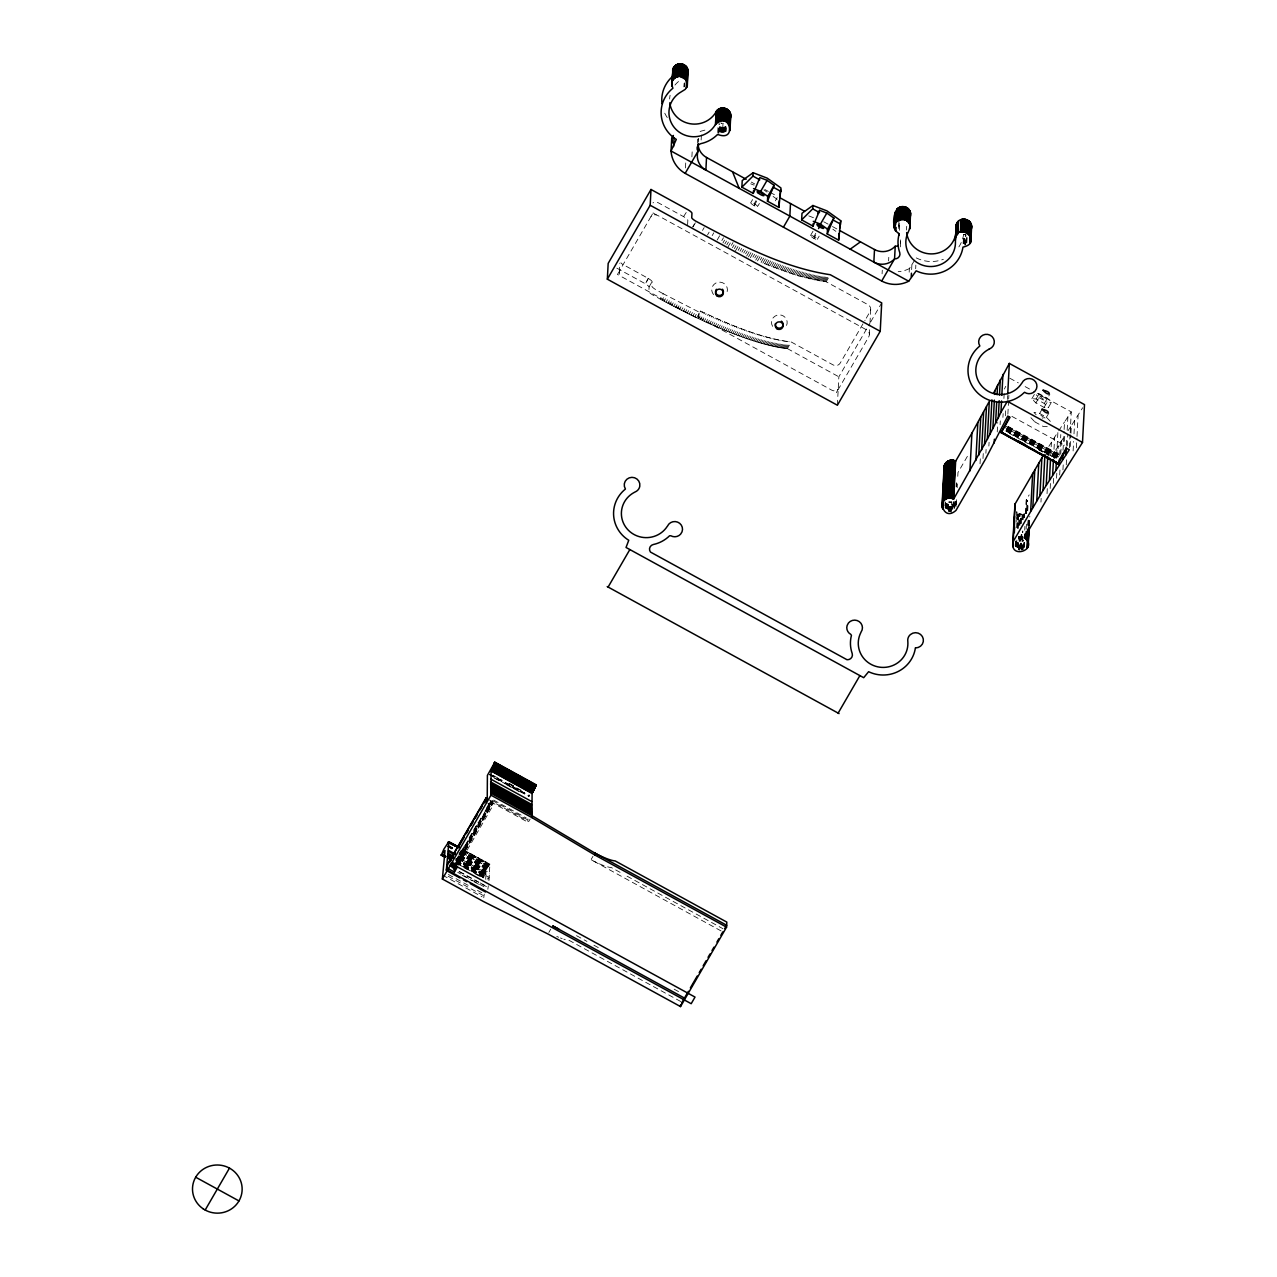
<?xml version="1.0" encoding="UTF-8"?>
<svg xmlns="http://www.w3.org/2000/svg" width="1277" height="1277" viewBox="0 0 1277 1277"><rect width="100%" height="100%" fill="white"/><g stroke="black" fill="none" stroke-linecap="round" stroke-linejoin="round"><path stroke-width="0.75" stroke-dasharray="5 3.75" d="M488.915 880.683L489.905 864.162L485.228 870.93L482.387 877.938L486.026 872.941L457.31 857.043M458.363 865.247L492.778 805.835L492.89 803.105L491.453 801.286L456.049 862.39M699.046 317.414L831.822 390.187A5.22 5.076 3 0 0 838.941 388.272L868.727 336.873A5.22 5.076 3 0 0 866.732 329.961L657.639 215.398A5.22 5.076 3 0 0 650.52 217.313L619.983 270.022A5.22 5.076 3 0 0 621.979 276.933L698.28 318.739L699.397 310.582C728.752 324.071 758.889 337.798 791.229 341.997L833.147 364.935A5.22 5.076 3 0 0 840.266 363.019L865.088 320.192M485.691 879.358L486.026 872.941M619.329 272.193L619.792 263.174M683.929 86.948L684.121 83.356M684.264 86.74L684.456 83.133M684.6 86.501L684.791 82.893M685.462 167.957L685.749 162.546M687.617 224.688L687.84 220.267A5.22 1.133 30.1 0 0 683.77 216.739L658.309 202.788A5.22 5.076 3 0 0 652.946 202.899M691.895 156.863L692.278 149.648M697.354 142.769L697.545 139.161M698.519 142.162L698.695 138.554A16.793 16.298 3 0 0 698.024 142.146M701.137 140.007L701.424 134.596M698.28 318.739L699.397 310.582M717.706 132.585L717.993 127.173M718.504 133.095L719.063 122.273M718.871 133.287L719.334 124.268M719.334 131.643L719.717 124.428M719.717 131.802L720.18 122.784M720.1 131.93L720.483 124.715M720.499 132.042L720.866 124.827M720.898 132.122L721.282 124.907M721.297 132.185L721.361 123.103M721.713 132.249L721.776 123.183M722.112 132.265L723.005 123.262L722.527 132.281M722.942 132.265L723.309 125.05M723.341 132.233L723.724 125.018M723.756 132.169L724.139 124.954M724.155 132.09L724.538 124.891M724.554 131.994L724.841 126.583M725.033 130.078L725.224 126.471M725.336 131.754L725.607 126.343M725.703 131.595L725.99 126.184M726.07 131.419L726.262 127.812M837.377 405.224L838.861 376.811L869.749 323.528M869.382 334.718L869.892 324.996M869.988 323.065L870.706 309.465M882.088 273.821L882.279 270.213M888.6 260.923L888.792 257.315M898.705 226.268L898.992 220.857M899.375 230.275L899.758 223.06M900.349 246.876L900.636 241.465M909.176 272.193L909.368 268.585L915.162 259.454M911.634 269.591L911.922 264.179M915.673 268.713L915.848 265.105M944.948 505.676L945.156 501.893M945.172 507.831L945.459 502.148M945.491 508.07L945.794 502.388M945.842 508.294L946.129 502.611M946.193 508.485L946.496 502.819M946.56 508.677L946.848 502.994M946.927 508.853L947.231 503.17M947.311 508.996L947.614 503.314M947.694 509.124L947.997 503.441M948.093 509.236L948.492 501.669M948.396 511.215L948.891 501.749M948.795 511.295L949.29 501.829M949.21 511.343L949.705 501.877M963.161 243.412L963.624 234.393A32.659 31.686 3 0 1 957.958 248.233M963.289 243.412L963.752 234.393M949.625 511.359L950.12 501.893M963.688 243.412L964.167 234.393M950.024 511.375L950.519 501.909M964.103 243.38L964.582 234.361M950.439 511.359L950.934 501.893M964.502 243.332L964.981 234.314M950.854 511.327L951.349 501.861M964.821 245.072L965.38 234.25M951.157 513.162L951.748 501.797M965.22 244.976L965.779 234.154M951.764 509.3L952.163 501.733M965.62 244.865L966.082 235.846M952.163 509.204L952.546 501.622M966.098 242.933L966.466 235.718M966.481 242.79L966.849 235.575M952.546 509.092L952.945 501.51M953.041 507.049L953.328 501.382M966.849 242.614L967.216 235.399M953.408 506.905L953.711 501.222M953.775 506.73L954.079 501.047M954.047 508.422L954.43 500.855M954.382 508.214L954.781 500.648M954.829 506.091L955.116 500.408M955.148 505.852L955.34 502.053M956.138 486.92L956.329 483.121M955.451 505.58L955.659 501.797M956.441 486.649L956.649 482.866M955.755 505.309L955.946 501.526M955.93 506.905L956.329 499.339M956.297 504.702L956.585 499.036M957.191 487.67L957.383 483.887M957.782 476.305L957.973 472.522L968.892 453.766M980.034 463.806L980.433 456.224M982.987 458.539L983.386 450.957M985.892 453.255L986.099 449.456M988.877 446.056L989.084 442.273M997.241 431.945L997.736 422.479M1000.099 424.682L1000.306 420.899M1002.924 417.403L1003.131 413.62M1003.914 398.472L1004.217 392.789M1005.414 415.791L1005.813 408.225M1007.441 399.398L1007.633 395.599M1007.872 414.163L1008.575 400.914M1008.67 399.015L1008.878 395.231M1015.183 545.997L1015.486 540.315M1016.779 515.7L1016.684 511.63M1015.486 546.269L1015.79 540.586M1016.779 521.654L1016.971 511.917M1015.806 546.524L1016.109 540.841M1016.795 527.593L1017.274 512.189M1016.141 546.764L1016.428 541.081M1017.13 527.832L1017.593 512.444M1016.572 545.103L1016.875 539.421M1017.466 528.055L1017.929 512.684M1016.827 547.194L1017.226 539.628M1017.817 528.263L1018.264 512.907M1017.194 547.386L1017.593 539.804M1018.184 528.455L1018.615 513.115M1017.561 547.546L1017.961 539.979M1018.759 524.831L1018.982 513.306M1017.945 547.705L1018.535 536.34M1019.142 524.975L1019.349 513.466M1018.344 547.833L1018.934 536.468M1019.525 525.102L1019.732 513.625M1018.631 549.828L1019.333 536.579M1019.924 525.214L1020.115 513.753M1019.03 549.924L1019.732 536.675M1020.419 523.41L1020.515 513.865M1019.445 549.988L1020.227 534.84M1020.834 523.49L1020.914 513.945M1019.844 550.036L1020.642 534.887M1021.233 523.538L1021.329 514.024M1020.355 548.168L1021.057 534.919M1021.839 519.771L1022.143 514.088L1026.469 513.051M1020.77 548.184L1021.664 531.136M1022.254 519.787L1022.558 514.104M1021.169 548.168L1022.063 531.12M1022.669 519.771L1022.957 514.088M1021.488 550.02L1022.478 531.088M1023.069 519.739L1023.372 514.056M1021.887 549.972L1022.893 531.04M1023.579 517.792L1023.771 513.992M1022.302 549.892L1022.989 536.643M1023.978 517.712L1024.186 513.929M1022.701 549.796L1023.196 540.331M1024.377 517.616L1024.585 513.833M1023.085 549.685L1023.579 540.219M1023.579 547.657L1023.867 541.975M1023.946 547.498L1024.25 541.815M1024.713 530.147L1024.904 526.363M1025.607 513.115L1026.293 499.85L1029.166 494.917M1024.314 547.322L1024.617 541.64M1025.958 513.306L1026.293 499.85M1026.293 513.53L1026.66 500.057M1026.82 509.986L1026.995 500.281M1026.149 529.173L1026.453 523.506M1027.139 510.241L1027.331 500.52M1027.442 510.513L1027.634 500.776M1027.73 510.8L1028.033 505.117M1027.793 525.007L1028.224 518.797M1028.065 526.06L1028.464 518.478M1028.304 525.725L1028.608 518.111M1028.4 526.044L1028.799 518.478M1028.927 525.278L1029.166 518.989M1029.102 526.06L1029.565 517.855M1029.31 525.757L1029.805 516.275M1040.963 502.116L1041.154 498.333M1047.81 454.963L1048.209 447.397L1057.899 432.057L1056.51 458.571M1047.044 493.624L1047.332 487.958M1050.716 455.522L1051.402 442.257M1050.173 488.468L1050.476 482.786M1053.541 457.98L1054.642 437.149M1053.349 483.329L1053.653 477.646M1054.642 458.714L1055.041 451.132L1064.731 435.808L1064.236 445.274M1056.558 478.189L1056.845 472.506M1057.643 457.374L1058.234 446.008M1059.702 455.394L1060.804 434.563M1059.687 474.98L1060.086 467.398M1060.772 454.149L1061.474 440.9M1063.023 450.334L1064.028 431.403M1064.124 429.503L1064.523 421.937L1071.259 411.88L1033.684 391.305M1062.943 469.888L1063.342 462.306M1066.391 445.306L1066.79 437.724M1067.173 430.157L1067.875 416.909M1066.247 464.812L1066.63 457.246M1067.237 445.881L1067.827 434.515M1069.376 447.86L1070.062 434.611M1070.174 432.711L1071.259 411.88M1070.254 446.503L1070.86 435.154M1070.956 433.254L1071.355 425.688L1082.657 407.746M1073.111 450.941L1073.622 441.475M1074.005 433.893L1074.707 420.644M1076.399 447.812L1076.894 438.346M1077.006 436.463L1078.091 415.632M487.846 889.303L488.325 885.759M483.76 897.731L484.27 894.139M528.79 796.625L529.524 794.933M1004.408 389.006L1005.765 386.308M836.371 392.678L838.095 389.357M650.919 216.755L652.435 214.025M683.562 216.627L686.212 212.493M649.067 286.926L652.132 281.626M692.709 226.923L694.353 224.098M692.916 227.035L695.374 222.805M616.839 268.154L644.614 283.366A5.22 1.133 30.1 0 1 649.099 287.117L648.86 291.539A5.22 1.133 30.1 0 0 653.361 295.306L660.193 299.041L663.258 293.758L698.631 311.891M660.193 299.041L662.125 300.111L665.189 294.811M702.51 230.419L704.154 227.609M662.125 300.111L664.072 301.149L667.137 295.865M664.072 301.149L666.003 302.202L669.068 296.902M666.003 302.202L667.935 303.24L671.016 297.94M707.506 234.968L709.134 232.143M667.935 303.24L669.882 304.261L672.947 298.962M669.882 304.261L671.814 305.283L674.879 299.983M712.199 235.606L713.827 232.781M671.814 305.283L673.745 306.288L676.81 301.005M673.745 306.288L675.677 307.294L678.741 302.01M675.677 307.294L677.608 308.3L680.673 303M717.163 240.028L719.621 235.798M677.608 308.3L679.524 309.289L682.604 303.99M679.524 309.289L681.455 310.263L684.52 304.964M721.84 240.587L723.468 237.761M681.455 310.263L683.371 311.237L686.451 305.937M722.942 242.965L724.57 240.14M683.371 311.237L685.286 312.195L688.367 306.895M724.857 243.923L726.485 241.098M750.764 202.708L752.6 199.547M685.286 312.195L687.202 313.136L690.266 307.837M726.773 244.881L728.401 242.055M687.202 313.136L689.117 314.078L692.182 308.779M727.858 247.227L730.316 242.997M754.212 203.713L756.048 200.569M754.116 205.613L756.862 200.888M689.117 314.078L691.017 315.02L694.081 309.72M731.402 245.328L733.03 242.518M691.017 315.02L692.916 315.93L695.981 310.646M732.471 247.674L734.115 244.849M757.532 206.666A3.911 0.846 30.1 0 0 752.983 203.107A3.911 0.846 30.1 0 0 751.977 204.224A3.911 0.846 30.1 0 0 757.532 206.666L759.384 203.474M692.916 315.93L694.816 316.84L697.88 311.54M734.371 248.584L736.015 245.759M694.816 316.84L696.699 317.75L700.53 311.125M735.44 250.899L738.713 245.248M696.699 317.75L698.583 318.643L702.414 312.019M738.138 250.372L739.782 247.546M698.583 318.643L700.45 319.521L704.297 312.897M740.022 251.25L741.65 248.44M700.45 319.521L702.318 320.399L706.165 313.775M741.889 252.128L743.517 249.302M702.318 320.399L704.186 321.261L708.017 314.637M743.757 252.99L745.385 250.164M775.347 200.824L777.166 197.68M704.186 321.261L706.037 322.107L709.884 315.483M745.608 253.836L747.237 251.01M706.037 322.107L707.889 322.937L711.72 316.329M746.63 256.086L749.088 251.856M707.889 322.937L709.725 323.767L713.572 317.143M748.482 256.916L750.924 252.686M709.725 323.767L711.56 324.581L715.391 317.973M750.301 257.731L753.574 252.08M711.56 324.581L713.38 325.396L717.227 318.771M752.951 257.124L754.579 254.299M713.38 325.396L715.2 326.178L719.031 319.569M754.771 257.922L756.399 255.097M715.2 326.178L717.004 326.96L720.851 320.351M755.745 260.109L758.203 255.879M717.004 326.96L718.807 327.726L722.638 321.118M760.007 256.645L757.548 260.875L759.336 261.641L761.794 257.395M718.807 327.726L720.595 328.492L724.426 321.868M720.595 328.492L722.367 329.243L726.198 322.618M763.566 258.146L761.108 262.376L797.087 275.497L826.187 281.786L868.041 304.724A5.22 5.076 3 0 1 870.052 311.636L866.077 318.484M722.367 329.243L724.139 329.977L727.97 323.352M762.88 263.11L765.338 258.88M724.139 329.977L725.895 330.695L729.726 324.071M764.636 263.844L767.908 258.193M725.895 330.695L727.635 331.397L731.466 324.773M766.376 264.547L768.834 260.316M727.635 331.397L729.375 332.1L733.206 325.475M768.115 265.249L771.388 259.598M729.375 332.1L731.098 332.77L734.929 326.162M769.839 265.919L772.298 261.689M731.098 332.77L732.806 333.441L736.637 326.832M771.547 266.59L774.006 262.36M732.806 333.441L734.498 334.111L738.329 327.487M773.239 267.26L775.698 263.014M734.498 334.111L736.19 334.75L740.022 328.125M774.931 267.899L777.39 263.653M736.19 334.75L737.867 335.388L741.698 328.764M776.608 268.521L779.88 262.886M737.867 335.388L739.527 335.995L743.358 329.386M778.268 269.144L780.726 264.914M739.527 335.995L741.171 336.601L745.002 329.993M779.912 269.75L782.37 265.52M741.171 336.601L742.799 337.192L746.63 330.583M781.54 270.341L783.998 266.111M742.799 337.192L744.427 337.767L748.258 331.158M783.168 270.916L785.626 266.685M744.427 337.767L746.023 338.341L749.87 331.717M784.764 271.49L787.223 267.244M746.023 338.341L747.62 338.884L751.451 332.275M786.361 272.033L788.819 267.803M747.62 338.884L749.2 339.427L753.031 332.802M787.941 272.576L790.399 268.33M810.512 235.543L813.241 230.802M749.2 339.427L750.764 339.953L754.595 333.329M789.505 273.086L791.963 268.856M750.764 339.953L752.297 340.448L756.144 333.84M791.054 273.597L793.512 269.367M813.976 236.468L815.795 233.308M752.297 340.448L753.829 340.943L757.676 334.335M792.586 274.092L795.028 269.862M813.88 238.352L815.7 235.207M753.829 340.943L755.345 341.438L759.192 334.813M794.102 274.571L796.545 270.341M456.304 860.075L461.22 851.583M462.21 849.891L465.147 844.799M469.09 838.015L477.933 822.739M486.792 807.463L490.735 800.679M456.559 860.283L481.142 817.855M485.084 811.071L490.991 800.887M755.345 341.438L756.846 341.901L760.693 335.276M795.603 275.05L798.045 270.804M456.799 860.49L491.23 801.094M817.344 239.278L819.164 236.133M456.256 862.598L491.661 801.493M455.474 864.481L491.868 801.685M456.639 862.965L492.044 801.876M756.846 341.901L758.33 342.348L762.177 335.723M797.087 275.497L799.53 271.251M455.969 865.024L492.22 802.052M457.086 863.491L492.491 802.387M456.224 865.343L492.619 802.547M456.384 865.646L492.842 802.978M456.512 866.014L492.89 803.105M758.33 342.348L759.799 342.779L763.646 336.17M798.54 275.928L800.998 271.698M759.799 342.779L761.252 343.21L765.083 336.585M799.993 276.359L803.265 270.708M761.252 343.21L762.688 343.609L766.519 337M801.429 276.758L804.702 271.107M762.688 343.609L764.109 344.008L767.94 337.383M802.85 277.157L805.308 272.911M764.109 344.008L765.498 344.391L769.345 337.767M804.255 277.54L806.697 273.294M765.498 344.391L766.886 344.742L770.717 338.134M805.627 277.891L808.086 273.661M766.886 344.742L768.243 345.093L772.09 338.485M806.984 278.242L810.272 272.592M768.243 345.093L769.6 345.428L773.431 338.82M808.341 278.578L810.799 274.347M769.6 345.428L770.925 345.748L774.756 339.139M809.666 278.897L812.124 274.667M770.925 345.748L772.234 346.051L776.065 339.443M810.975 279.2L813.433 274.97M772.234 346.051L773.511 346.338L777.358 339.73M812.268 279.487L814.71 275.257M773.511 346.338L774.788 346.626L778.619 340.001M813.529 279.759L816.801 274.108M774.788 346.626L776.033 346.881L779.88 340.257M814.79 280.03L817.232 275.784M776.033 346.881L777.278 347.121L781.109 340.496M816.019 280.27L818.477 276.024M777.278 347.121L778.475 347.344L782.322 340.736M817.232 280.493L819.674 276.263M778.475 347.344L779.672 347.567L783.503 340.943M818.413 280.701L820.872 276.47M779.672 347.567L780.854 347.759L784.685 341.135M819.595 280.908L822.053 276.662M780.854 347.759L782.003 347.935L785.834 341.326M820.744 281.084L823.202 276.854M782.003 347.935L783.136 348.11L786.967 341.486M821.877 281.259L825.15 275.609M783.136 348.11L784.238 348.254L788.069 341.645M822.979 281.403L826.251 275.752M784.238 348.254L785.323 348.398L789.17 341.773M824.08 281.547L826.522 277.301M785.323 348.398L786.393 348.509L790.24 341.901M825.15 281.658L827.592 277.428M786.393 348.509L787.398 348.605L791.229 341.997M826.187 281.786L828.358 278.019M490.639 801.764L528.231 822.356L530.147 819.052M870.754 321.804L881.705 302.904M548.839 932.481L550.754 929.177M721.09 930.933L591.028 859.676L592.943 856.356M1031.88 398.711L1034.961 393.412L1039.159 393.699L1047.348 398.185L1051.354 402.399L1048.289 407.698L1044.075 407.411L1035.886 402.925L1031.88 398.711L1036.094 398.983L1044.283 403.484L1048.289 407.698M1036.094 398.983L1039.159 393.699M1035.886 402.925L1038.951 397.626L1036.285 394.816M1044.283 403.484L1049.87 394.146M1042.096 409.199L1038.776 414.929L1040.069 414.993M1047.284 426.694L1043.086 426.406L1034.881 421.921L1036.413 419.271M1044.075 407.411L1047.156 402.127L1051.354 402.399M1048.864 413.141L1045.528 418.633M1045.033 452.537L1048.209 447.397M1051.865 456.288L1055.041 451.132M619.473 271.283L617.429 274.443L620.861 276.103M1058.729 430.796L1064.523 421.937M1068.019 430.732L1071.355 425.688M489.394 864.449L462.066 849.476M750.7 183.808L754.084 185.101M808.772 215.893L813.848 217.856M1040.851 415.296L1045.304 418.249M1042.99 418.297L1042.112 417.85M916.232 257.89L916.838 258.193A32.659 31.686 3 0 0 943.368 259.311M751.291 182.068L754.691 183.936M764.923 189.539L768.339 191.406M770.047 192.332L776.863 196.067M823.713 221.751L830.72 225.582M832.46 226.54L837.712 229.413M1009.756 378.2L1018.312 382.877M1025.144 386.612L1031.976 390.363M1038.951 397.626L1047.156 402.127M1011.879 416.366L1065.369 445.673M1008.287 426.486L1060.054 454.835M1008.096 426.837L1059.862 455.203M1004.44 425.305L1057.931 454.612M1007.697 427.556L1057.723 454.963M1007.489 427.907L1057.532 455.33M1007.298 428.274L1059.064 456.623M1003.658 426.741L1058.872 456.99M1006.93 428.992L1056.957 456.4M1006.739 429.343L1056.781 456.751M1006.563 429.695L1056.606 457.118M1006.388 430.046L1056.43 457.453M1006.212 430.381L1059.702 459.688M1006.053 430.716L1056.095 458.14M1005.893 431.051L1031.784 445.226M1033.508 446.168L1052.487 456.575M1009.197 433.254L1028.177 443.662M1038.536 449.328L1048.88 454.995M1038.393 449.632L1048.752 455.314M787.398 348.605L838.861 376.811M663.258 293.758L656.426 290.007A5.22 1.133 30.1 0 1 651.94 286.256L652.164 281.818A5.22 1.133 30.1 0 0 647.678 278.067L622.633 264.307A5.22 5.076 3 0 1 620.925 262.791M509.172 783.376L514.296 786.185M509.028 783.695L522.692 791.181M493.513 775.586L502.053 780.263M508.885 784.014L524.256 792.442M489.953 774.022L529.253 795.539M489.825 774.309L529.125 795.826M489.714 774.58L528.997 796.114M489.602 774.852L528.901 796.385M494.63 777.916L520.25 791.948M494.534 778.156L499.658 780.965M506.49 784.701L520.154 792.187M493.736 800.12L526.188 817.903M492.124 800.392L527.992 820.042L528.231 822.356M488.804 799.689L528.103 821.223M620.079 872.335L611.348 867.562A26.993 5.842 30.1 0 1 591.028 859.676M627.055 876.166L722.99 928.73M487.654 803.041L492.778 805.835M462.529 849.173L489.937 864.194L462.258 849.301M463.663 850.53L489.283 864.561M463.423 850.817L489.171 864.705M463.28 850.977L488.915 865.024M463.136 851.168L488.772 865.199M461.284 850.418L488.612 865.407M461.125 850.642L488.452 865.614M460.965 850.865L488.293 865.838M460.789 851.12L488.133 866.093M460.63 851.376L487.958 866.349M462.146 852.573L487.782 866.62M448.307 845.374L453.431 848.183M461.971 852.86L487.591 866.907M448.115 845.661L453.239 848.471M460.071 852.222L487.399 867.195M447.924 845.965L453.048 848.774M459.88 852.525L487.207 867.498M447.732 846.284L452.856 849.093M459.688 852.844L487.016 867.817M447.525 846.603L452.649 849.413M459.481 853.164L486.824 868.137M459.289 853.499L486.617 868.472M459.097 853.834L486.425 868.807M458.89 854.169L486.218 869.142M460.39 855.462L486.026 869.493M460.199 855.813L485.819 869.86M459.991 856.165L485.611 870.212M459.8 856.532L489.522 872.829M459.592 856.899L485.228 870.93M458.714 857.043L489.458 873.899M459.209 857.617L484.829 871.648M458.842 858.32L484.462 872.367M458.491 858.32L485.819 873.292M458.283 858.655L485.627 873.628M458.491 859.022L489.33 875.878M458.092 858.974L485.42 873.963M456.192 858.367L485.228 874.282M456.448 858.767L483.775 873.739M455.985 858.687L485.037 874.601M455.793 858.99L489.203 877.459M456.144 859.421L484.653 875.192M456.001 859.724L483.329 874.697M455.873 860.028L484.462 875.479M455.745 860.315L484.286 875.751M456.783 861.033L484.111 876.006M456.607 861.273L489.075 879.055M456.448 861.496L483.775 876.485M456.288 861.72L483.632 876.692M456.144 861.911L483.472 876.884M456.001 862.103L483.329 877.076M455.745 862.422L483.201 877.235M456.448 862.901L487.207 879.757M458.395 864.337L481.142 876.708M463.711 867.626L468.978 870.323M475.443 873.931L480.567 876.74M459.608 871.632L478.396 881.928M480.104 882.87L485.228 885.679L485.068 887.307L457.741 872.335M576.486 935.658L586.941 941.404M593.917 945.219L599.152 948.093M674.16 989.18L679.396 992.053M459.066 871.6L488.101 887.515M462.226 875.256L472.474 880.875M474.182 881.816L479.306 884.626M680.785 1001.535L569.159 940.367A26.993 5.842 30.1 0 1 563.811 939.17M448.387 874.49L462.051 881.976M463.759 882.902L470.59 886.653M477.438 890.388L482.562 893.198M448.147 876.261L484.015 895.927M442.752 875.272L482.052 896.805M653.09 212.908L656.33 214.903M832.843 229.19L835.908 231.36M763.917 189.89L766.982 192.077M773.096 196.435L777.677 199.707M1050.348 421.394L1046.358 417.18L1038.153 412.694L1033.955 412.407L1037.962 416.621M1030.89 417.707L1034.881 421.921M527.896 818.844L527.992 820.042M562.183 938.627A26.993 5.842 30.1 0 1 560.459 937.988M558.64 937.254A26.993 5.842 30.1 0 1 556.756 936.44M772.601 326.353A7.838 7.598 3 0 1 774.66 316.377A7.838 7.598 3 0 1 785.1 317.35A7.838 7.598 3 0 1 785.227 327.535M713.556 294.588A7.838 7.598 3 0 1 713.971 284.42A7.838 7.598 3 0 1 724.442 283.797A7.838 7.598 3 0 1 726.198 293.838M898.673 228.455A32.659 31.686 3 0 1 899.279 223.523M909.368 268.585A28.525 27.679 3 0 1 898.194 271.714M906.494 230.052A24.822 24.071 3 0 1 906.75 226.284M704.904 130.11A32.659 31.686 3 0 1 701.6 130.988A4.964 4.821 3 0 0 698.04 134.005M667.264 117.548A32.659 31.686 3 0 1 664.088 111.674M669.643 98.999A24.822 24.071 3 0 1 670.106 95.264M674.958 85.064A24.822 24.071 3 0 1 680.673 79.972M900.381 239.9A4.964 4.821 3 0 1 900.365 243.029M1039.765 395.934C1046.102 403.612 1049.63 397.658 1039.765 395.934M648.285 278.402L645.428 283.829L648.285 278.402M811.47 236.756A3.911 0.846 30.1 0 0 817.216 239.453A3.911 0.846 30.1 0 0 813.082 236.006A3.911 0.846 30.1 0 0 811.47 236.756"/><path stroke-width="1.5" d="M442.369 879.007L490.959 795.172L491.07 771.021L494.917 762.225L535.989 784.732L532.078 793.48L531.966 817.631L594.763 854.952L726.565 927.15L680.529 1006.579L548.727 934.381L483.376 901.466L442.369 879.007L445.019 850.482L441.283 855.207L443.837 849.189L448.802 841.687L459.177 847.353M669.787 102.783A24.822 24.071 3 0 0 715.407 112.983C718.696 103.788 734.02 109.04 730.252 118.314M881.705 281.036L894.57 258.848A4.964 4.821 3 0 0 899.71 252.511A32.659 31.686 3 0 1 899.008 234.521L899.2 233.883C880.747 220.506 917.812 211.232 908.394 231.712A24.822 24.071 3 0 0 925.139 265.919A24.822 24.071 3 0 0 955.451 242.247C954.43 218.223 985.684 241.991 962.954 247.131A32.659 31.686 3 0 1 916.168 270.82L908.697 281.211A28.525 27.679 3 0 1 881.705 281.036L685.174 173.369A28.525 27.679 3 0 1 671.048 151.005L671.702 138.379L673.41 135.442M487.255 798.285L486.186 797.678L447.812 863.875L446.312 870.499L448.897 841.703M447.588 868.296L454.42 872.031L454.245 868.743L449.919 865.12M486.186 797.678L485.946 802.1L487.223 799.897L487.399 775.378L494.806 762.257M607.341 279.184L608.171 263.397L650.999 189.475L687.856 209.667A5.22 1.133 30.1 0 1 691.942 213.211L691.735 217.824A5.22 1.133 30.1 0 0 695.997 221.272C738.425 243.843 782.194 267.42 830.273 274.731L881.705 302.904L880.22 331.302L837.377 405.224L607.341 279.184L650.185 205.262L650.999 189.475M594.763 854.952L594.859 853.052L532.062 815.732L491.07 793.272M908.697 281.211L671.048 151.005L676.315 139.401A32.659 31.686 3 0 1 672.915 88.225L671.846 85.064L673.027 68.543L677.257 64.425L683.626 64.584L686.483 66.819L687.984 70.059L687.329 85.463L685.318 89.31L681.104 91.928A24.822 24.071 3 0 0 675.98 129.408A24.822 24.071 3 0 0 714.737 125.609C727.81 107.108 738.936 142.864 717.61 134.388L717.131 134.883A32.659 31.686 3 0 1 700.945 143.615A4.964 4.821 3 0 0 698.04 151.165L685.174 173.369M672.005 85.846L672.883 68.91M672.117 86.245L672.293 82.638M671.846 85.064L673.187 68.176M672.372 81.169L673.586 67.473M672.724 80.451L673.809 67.154M673.139 79.765L674.048 66.819M673.378 79.445L674.304 66.516M673.633 79.142L674.575 66.212M673.921 78.839L674.863 65.941M674.208 78.551L675.166 65.67M674.511 78.296L675.485 65.414M674.831 78.041L675.82 65.191M675.15 77.801L676.156 64.967M675.501 77.594L676.523 64.776M675.852 77.386L676.874 64.584M676.219 77.211L677.257 64.425M676.587 77.051L677.64 64.281M673.602 146.584L674.08 137.565M676.97 76.907L678.023 64.153M677.369 76.78L678.422 64.058M677.768 76.684L678.821 63.978M678.167 76.604L679.236 63.914M678.566 76.54L679.635 63.866M678.981 76.492L680.05 63.85M679.38 76.476L680.465 63.85M687.329 85.463L685.813 79.445L680.21 76.492L680.864 63.866M680.609 76.54L681.279 63.914M681.024 76.604L681.679 63.978M681.423 76.684L682.078 64.058M681.822 76.78L682.477 64.153M682.205 76.907L682.876 64.281M682.588 77.051L683.259 64.425M682.972 77.211L683.626 64.584M683.339 77.386L683.993 64.776M683.69 77.594L684.36 64.967M684.041 77.801L684.695 65.191M684.376 78.041L685.031 65.414M684.695 78.296L685.35 65.67M684.999 78.551L685.653 65.941M685.286 78.839L685.941 66.212M685.557 79.142L686.228 66.516M685.813 79.445L686.483 66.819M686.068 79.765L686.723 67.138M686.292 80.1L686.946 67.473M686.403 86.245L687.154 67.825M686.515 87.698L687.505 68.543M686.707 87.347L687.664 68.91M687.01 86.613L687.888 69.676M698.423 143.966L698.04 151.165A16.793 16.298 3 0 0 704.281 169.123L705.878 170.112L706.532 157.486A16.793 16.298 3 0 1 698.008 143.982M715.407 124.523L716.285 111.562M715.854 123.853L716.509 111.243M716.094 123.534L716.748 110.923M716.349 123.231L717.02 110.62M716.636 122.943L717.291 110.317M716.924 122.672L717.594 110.045M717.243 122.4L717.897 109.79M717.562 122.161L718.217 109.535M717.897 121.938L718.552 109.311M718.249 121.714L718.903 109.104M718.6 121.523L719.27 108.912M718.967 121.347L719.637 108.737M719.35 121.203L720.005 108.577M719.733 121.06L720.388 108.433M720.132 120.948L720.787 108.322M720.515 120.852L721.186 108.226M720.93 120.772L721.585 108.146M721.329 120.724L722 108.098M721.744 120.676L722.399 108.066M722.143 120.676L722.814 108.05M722.559 120.676L723.229 108.05M722.974 120.708L723.628 108.082M723.373 120.756L724.043 108.13M723.788 120.82L724.442 108.194M724.187 120.916L724.841 108.29M724.57 121.028L725.24 108.401M724.969 121.155L725.623 108.529M725.352 121.299L726.006 108.673M725.719 121.475L726.374 108.848M726.086 121.65L726.741 109.04M726.437 121.858L727.092 109.231M680.529 1006.579L680.625 1004.696M726.773 122.081L727.443 109.455M727.108 122.321L727.762 109.694M727.427 122.576L728.082 109.95M727.714 122.847L728.385 110.221M728.002 123.135L728.672 110.508M728.273 123.438L728.944 110.812M728.528 123.757L729.199 111.131M728.768 124.077L729.422 111.45M729.183 124.763L729.646 111.785M729.375 125.114L730.029 112.504M729.534 125.481L730.189 112.871M729.598 130.94L730.332 113.238M729.726 130.557L730.636 114.403M730.045 129.009L730.747 115.584M741.873 187.16L742.224 180.536L753.143 172.73L767.19 178.141L780.997 188.006L778.858 207.417L767.461 201.191L767.716 196.387L774.117 185.357L767.078 180.328L759.911 177.567L753.27 193.402L741.873 187.16L752.967 176.098L753.143 172.73M753.27 193.402L753.398 190.88M726.565 927.15L726.821 922.106L615.195 860.937A26.993 5.842 30.1 0 1 594.859 853.052L726.661 925.266L724.745 928.571M767.461 201.191L774.117 185.357M778.858 207.417L779.209 200.808M790.495 203.538L789.84 216.164L783.439 227.194M819.674 210.322L813.034 226.141L801.637 219.899L801.988 213.291L812.89 205.485L826.953 210.881L840.761 220.745L838.622 240.156L827.225 233.93L827.48 229.126L833.865 218.096L826.826 213.067L819.674 210.322L817.839 213.467M801.637 219.899L812.715 208.837L812.89 205.485M813.034 226.141L813.162 223.619M827.225 233.93L833.865 218.096M838.622 240.156L838.957 233.547M839.452 230.371L874.506 249.526L873.851 262.136A16.793 16.298 3 0 0 894.57 258.848L895.225 246.222A4.964 4.821 3 0 0 898.369 245.487M894.331 226.923C892.224 219.82 894.81 202.947 905.936 207.257C909.894 208.774 911.922 213.866 909.862 217.633M894.443 228.12L895.353 211.95M894.714 224.896L895.033 213.514M895.177 224.241L895.193 215.877M895.337 224.608L895.544 217.026M895.432 230.722L895.624 227.114M895.512 224.96L895.8 219.548M895.656 231.057L895.831 227.45M896.023 222.118L896.677 209.508M896.278 221.815L896.949 209.189M896.566 221.528L897.22 208.901M896.853 221.256L897.523 208.63M897.172 220.985L897.827 208.359M897.492 220.745L898.146 208.119M897.827 220.506L898.481 207.896M898.178 220.298L898.832 207.688M898.529 220.107L899.184 207.481M898.896 219.931L899.551 207.321M899.279 219.772L899.934 207.161M899.662 219.644L900.317 207.018M900.046 219.532L900.716 206.906M900.445 219.436L901.115 206.81M900.86 219.357L901.514 206.73M901.259 219.293L901.913 206.682M901.674 219.261L902.328 206.635M902.073 219.245L902.743 206.635M902.488 219.261L903.142 206.635M902.903 219.277L903.557 206.666M903.302 219.341L903.972 206.714M903.701 219.405L904.371 206.778M904.116 219.484L904.77 206.874M904.499 219.596L905.17 206.986M904.898 219.724L905.553 207.113M905.265 219.883L905.936 207.257M905.648 220.043L906.303 207.433M906.016 220.235L906.67 207.608M906.367 220.442L907.021 207.816M906.702 220.666L907.356 208.039M907.037 220.905L907.692 208.279M907.34 221.16L908.011 208.534M907.644 221.432L908.314 208.805M907.931 221.719L908.601 209.093M908.202 222.022L908.857 209.396M908.458 222.326L909.112 209.715M908.905 222.996L909.352 210.035M909.112 223.347L909.767 210.721M909.288 223.698L909.958 211.072M909.591 224.449L910.118 211.439M909.655 229.142L910.373 212.205M909.862 228.375L910.565 212.972M911.267 276.806L911.443 273.198M955.34 240.14L956.234 224.768C958.74 214.552 975.213 220.091 971.095 229.573M955.691 236.995L956.489 224.002M942.011 506.107L944.118 466.265C945.012 461.236 951.349 458.571 955.659 461.157L953.68 499.02C935.498 492.268 941.788 523.283 955.994 510.385L985.605 458.922L1007.776 416.063L1010.059 417.308L1001.104 432.759L1009.277 416.94M955.994 236.261L956.824 223.283M942.187 507.304L944.453 465.115M956.361 235.559L957.032 222.932M942.394 508.07L944.613 464.748M956.585 235.223L957.239 222.597M942.538 508.438L944.98 464.03M956.824 234.888L957.734 221.959M942.889 509.172L945.188 463.695M957.335 234.282L958.005 221.655M943.432 501.222L945.411 463.359M957.622 233.994L958.277 221.368M943.671 500.903L945.666 463.04M943.942 500.6L945.922 462.737M957.926 233.723L958.58 221.097M944.214 500.313L946.209 462.45M944.517 500.041L946.496 462.162M944.82 499.77L946.816 461.907M945.14 499.53L947.135 461.667M945.475 499.291L947.47 461.428M945.826 499.084L947.821 461.22M946.193 498.892L948.173 461.029M960.368 232.286L961.022 219.676M946.56 498.716L948.54 460.853M946.927 498.557L948.923 460.694M960.751 232.159L961.421 219.532M961.15 232.047L961.804 219.436M947.326 498.429L949.306 460.566M947.71 498.301L949.705 460.438M961.549 231.967L962.204 219.341M961.948 231.887L962.619 219.277M948.109 498.206L950.104 460.343M948.508 498.142L950.503 460.279M962.363 231.839L963.018 219.229M962.762 231.807L963.433 219.197M948.923 498.078L950.902 460.215M949.338 498.046L951.317 460.183M963.177 231.807L963.832 219.181M963.592 231.823L964.247 219.197M949.737 498.03L951.732 460.167M950.152 498.046L952.131 460.167M963.991 231.855L964.662 219.229M964.406 231.919L965.061 219.293M950.567 498.062L952.546 460.199M950.966 498.11L952.961 460.247M964.805 231.983L965.476 219.373M951.381 498.19L953.36 460.327M965.204 232.079L965.859 219.468M951.78 498.269L953.759 460.406M965.604 232.206L966.258 219.58M952.179 498.381L954.158 460.518M965.987 232.334L966.641 219.708M952.562 498.509L954.542 460.646M966.37 232.494L967.024 219.867M966.737 232.669L967.391 220.043M952.945 498.668L954.925 460.805M953.312 498.828L955.292 460.965M967.088 232.861L967.758 220.235M967.439 233.068L968.11 220.442M967.774 233.292L968.445 220.682M968.094 233.547L968.764 220.921M968.413 233.803L969.067 221.176M968.716 234.09L969.371 221.464M968.988 234.377L969.658 221.751M969.259 234.681L969.913 222.054M969.498 235L970.169 222.374M969.738 235.319L970.392 222.709M969.945 235.67L970.6 223.044M969.897 243.268L970.807 223.395M970.105 242.933L970.983 223.762M970.281 242.566L971.27 224.497M970.584 241.832L971.478 225.279M970.919 240.268L971.621 226.46M969.913 470.99L971.909 433.126L989.308 401.361L987.329 439.224L953.68 499.02M975.851 460.47L977.831 422.607M978.773 455.187L980.752 417.324M981.662 449.887L983.641 412.024M984.503 444.572L986.498 406.693M987.329 439.224L990.122 433.877L991.91 399.797M990.122 433.877L992.867 428.513L994.368 400.116M994.655 394.433L994.863 390.65L1009.325 363.418L1084.492 404.601L1082.497 442.465L1049.886 494.151L1024.314 537.713C1039.574 549.413 1009.245 560.188 1013.108 541.687L1043.054 490.4L1069.28 449.759L1066.997 448.498L1058.042 463.95L1001.12 432.648M994.16 442.975L994.368 439.192M992.867 428.513L995.597 423.134L996.683 402.303M997.082 394.737L997.576 385.271M995.597 423.134L998.295 417.723L999.189 400.691M999.476 395.008L1000.274 379.86M998.295 417.723L1000.945 412.311L1001.535 400.962M1001.838 395.279L1002.924 374.448M1007.745 393.715L1009.325 363.418M1012.677 545.215L1014.96 504.192L1043.469 455.123M1012.916 546.38L1015.103 503.824M1013.044 546.764L1013.331 541.097M1013.826 531.615L1014.624 516.483M1014.13 532.365L1014.577 520.633M1014.321 532.717L1014.608 527.05M1024.665 537.92L1024.872 534.137M1025.016 538.144L1025.208 534.361M1025.335 538.383L1025.543 534.6M1025.654 538.639L1025.846 534.855M1025.958 538.91L1026.357 531.344M1026.245 539.197L1026.644 531.631M1026.516 539.501L1026.916 531.934M1026.772 539.82L1027.171 532.254M1027.011 540.139L1027.394 532.573M1027.219 540.49L1027.825 529.125M1027.107 548.44L1028.017 529.476M1027.315 548.104L1028.193 529.827M1027.682 547.386L1028.831 527.162M1027.841 547.019L1029.07 527.321M1028.177 545.87L1029.214 527.241M1030.683 511.167L1032.662 473.304M1032.822 507.512L1034.801 469.649M1036.796 500.744L1038.792 462.881M1039.909 495.572L1041.888 457.709M1043.054 490.4L1044.937 454.436M1046.214 485.26L1047.715 456.863M1049.423 480.136L1050.508 459.305M1052.647 475.012L1053.445 459.88M1055.919 469.936L1056.318 462.354M1059.208 464.86L1059.511 459.177M1062.528 459.8L1062.831 454.117M1065.896 454.772L1066.279 447.189M1058.042 463.95L1058.841 461.572M779.72 197.153L780.742 189.842M839.739 228.056L840.761 220.745M535.989 785.195L494.646 762.353M944.118 466.265L944.389 470.207M672.644 69.676L672.771 73.619M687.984 72.837L687.68 73.986M1014.848 504.575L1014.72 507.751M956.234 224.768L956.106 229.237M1059.24 460.678L1060.054 459.002M993.474 393.332L994.863 390.65M1060.596 457.932L1061.379 456.496M753.526 188.613L760.677 191.358L767.078 180.328M205.182 1210.037L229.477 1168.104M608.107 587.069L629.848 549.557M447.812 863.875L486.537 797.886M449.52 862.582L455.426 852.397M458.363 847.305L464.269 837.121M466.233 833.721L468.212 830.337M471.149 825.245L473.128 821.845M475.092 818.445L477.055 815.061M480.008 809.969L481.972 806.569M483.951 803.169L485.914 799.785M813.273 221.352L820.441 224.098L826.826 213.067M818.541 228.583L820.361 225.422M450.589 865.567L452.553 862.167M450.909 865.774L452.872 862.39M452.09 866.652L454.069 863.252M452.361 866.86L454.341 863.475M452.617 867.067L454.596 863.683M452.872 867.275L454.835 863.891M453.096 867.482L455.059 864.082M453.303 867.69L455.266 864.29M453.511 867.881L455.474 864.481M453.686 868.057L455.65 864.673M454.005 868.424L455.825 864.848M454.133 868.583L456.097 865.183M454.42 869.03L456.224 865.343M454.484 869.174L456.384 865.646M454.548 869.398L456.496 865.902M454.42 872.031L457.374 866.939M955.659 461.157L971.909 433.126M1000.945 412.311L1007.345 401.281L1082.497 442.465M838.143 713.109L859.884 675.597M681.583 1003.036L688.399 991.287M690.362 987.887L697.242 976.011M699.221 972.611L701.185 969.211M703.148 965.827L706.101 960.735M708.065 957.335L710.028 953.951M712.007 950.551L713.971 947.151M716.924 942.059L718.887 938.675M720.851 935.275L722.814 931.875M1061.778 455.793L1066.215 448.147M850.147 249.207L860.443 241.864M989.515 348.94L989.116 349.148A24.822 24.071 3 0 0 982.396 386.771A24.822 24.071 3 0 0 1021.616 383.435L1021.919 383.068A7.838 7.614 3 0 1 1032.024 379.061A7.838 7.614 3 0 1 1036.461 388.767L1035.008 391.145A7.838 7.614 3 0 1 1024.585 392.294L1024.01 392.709A32.659 31.686 3 0 1 976.634 391.911A32.659 31.686 3 0 1 979.794 346.051L979.81 345.891A7.838 7.614 3 0 1 982.731 335.228A7.838 7.614 3 0 1 993.554 338.628A7.838 7.614 3 0 1 989.515 348.94L989.132 349.084M752.967 176.098L759.799 179.849M773.99 187.623L780.822 191.374M812.715 208.837L819.547 212.589M833.753 220.362L840.585 224.113M706.532 157.486L746.167 179.259M780.263 197.935L804.494 211.216M650.185 205.262L880.22 331.302M1018.647 441.092L1025.559 444.875M1001.264 432.041L1009.884 436.766M1013.347 438.649L1035.775 450.941M1039.223 452.84L1042.67 454.724M1046.182 456.432L1049.582 458.507M1053.03 460.406L1056.478 462.29M1001.216 432.217L1058.154 463.407M1001.168 432.376L1058.074 463.711M607.198 586.558L839.069 713.604M494.454 762.529L535.957 785.339M494.917 763.039L535.909 785.499M494.853 763.215L535.797 785.866M493.96 763.087L535.717 786.073M494.646 763.838L535.638 786.297M494.55 764.077L535.558 786.536M494.454 764.332L535.446 786.792M494.343 764.588L535.334 787.063M494.231 764.875L535.223 787.334M494.103 765.162L535.095 787.622M493.96 765.466L534.967 787.925M493.816 765.769L534.824 788.244M493.672 766.088L534.664 788.563M493.513 766.423L534.52 788.883M493.353 766.759L534.345 789.218M493.177 767.11L534.185 789.569M493.018 767.445L534.009 789.92M492.826 767.796L533.834 790.271M492.651 768.163L533.642 790.623M492.459 768.515L533.451 790.974M492.268 768.882L533.259 791.341M492.076 769.233L533.068 791.708M491.884 769.6L532.876 792.059M491.677 769.951L532.669 792.426M491.485 770.318L532.477 792.778M491.278 770.669L532.27 793.129M491.07 771.021L532.078 793.48M490.655 779.034L531.647 801.493M490.576 781.907L531.567 804.366M490.56 783.296L531.551 805.755M490.56 784.653L531.551 807.112M490.576 785.978L531.567 808.437M490.607 787.27L531.615 809.73M490.671 788.532L531.663 810.991M490.735 789.761L531.743 812.22M490.831 790.958L531.823 813.433M490.943 792.139L531.934 814.598M490.959 795.172L531.966 817.631M448.594 841.814L459.066 847.305M458.746 847.513L448.403 841.99L458.539 847.72M448.051 842.389L455.011 845.981M448.53 850.37L455.362 854.105M448.466 851.424L453.59 854.233M448.339 853.419L453.463 856.228M448.211 854.983L453.335 857.793M448.067 856.596L451.483 858.463M442.337 854.616L445.753 856.484M442.081 854.936L445.625 856.659M441.347 854.84L445.37 856.931L441.315 854.983M447.908 858.224L451.324 860.091M441.283 855.207L445.066 857.218M451.324 863.571L695.023 997.082L691.192 1003.706L447.493 870.18M684.456 998.071L552.67 925.857A26.993 5.842 30.1 0 0 558.672 928.922M448.019 871.425L459.975 877.985M463.391 879.853L466.807 881.721M470.223 883.604L485.595 892.016M195.684 1177.218L238.959 1200.923M820.441 224.098L827.48 229.126M760.677 191.358L767.716 196.387M732.535 171.788L739.207 188.421M722.495 289.225A3.911 3.799 3 0 1 722.191 294.412A3.911 3.799 3 0 1 716.844 294.444A3.911 3.799 3 0 1 716.413 289.288M782.609 322.458A3.911 3.799 3 0 1 779.896 328.141A3.911 3.799 3 0 1 775.394 323.64M781.332 321.181A3.911 3.799 3 0 1 782.115 321.82M672.356 142.88A28.525 27.679 3 0 1 671.702 138.379M955.866 233.388A24.822 24.071 3 0 1 906.654 232.558M661.997 103.645A32.659 31.686 3 0 1 672.293 76.7M895.225 246.222A16.793 16.298 3 0 1 874.506 249.526M899.12 235.064A32.659 31.686 3 0 1 898.88 233.42M915.401 647.902L915.386 648.014A32.659 31.686 3 0 1 868.615 671.702L863.699 677.688L626.033 547.466L628.763 540.283A32.659 31.686 3 0 1 625.363 489.107L625.395 488.931A7.838 7.614 3 0 1 629.226 477.853A7.838 7.614 3 0 1 639.761 483.568L639.777 486.345A7.838 7.614 3 0 1 635.084 491.98L633.552 492.81A24.822 24.071 3 0 0 628.412 530.29A24.822 24.071 3 0 0 667.185 526.491L667.488 526.124A7.838 7.614 3 0 1 677.592 522.101A7.838 7.614 3 0 1 682.03 531.823L680.577 534.201A7.838 7.614 3 0 1 670.84 535.781L669.579 535.765A32.659 31.686 3 0 1 653.377 544.497A4.964 4.821 3 0 0 650.472 552.063L847.002 659.73A4.964 4.821 3 0 0 852.158 653.393A32.659 31.686 3 0 1 851.44 635.403L850.769 634.366A7.838 7.614 3 0 1 847.13 625.459L848.455 623A7.838 7.614 3 0 1 859.309 621.66A7.838 7.614 3 0 1 861.001 632.163L860.842 632.594A24.822 24.071 3 0 0 877.586 666.802A24.822 24.071 3 0 0 907.899 643.129L907.819 641.421A7.838 7.614 3 0 1 910.357 634.605L912.8 633.169A7.838 7.614 3 0 1 923.287 638.979A7.838 7.614 3 0 1 915.529 647.902L915.529 647.902M1043.086 390.203C1049.439 397.881 1052.95 391.927 1043.086 390.203M1042.096 409.199C1048.433 416.877 1051.961 410.923 1042.096 409.199M202.979 1208.68A24.822 24.071 3 0 0 242.039 1191.377A24.822 24.071 3 0 0 206.97 1167.162A24.822 24.071 3 0 0 202.979 1208.68M717.147 296.009A3.911 3.799 3 0 0 723.325 293.279A3.911 3.799 3 0 0 717.786 289.448A3.911 3.799 3 0 0 717.147 296.009M776.911 328.748A3.911 3.799 3 0 0 783.072 326.018A3.911 3.799 3 0 0 777.533 322.187A3.911 3.799 3 0 0 776.911 328.748M758.378 193.194A3.911 0.846 30.1 0 0 763.933 195.636A3.911 0.846 30.1 0 0 759.384 192.077A3.911 0.846 30.1 0 0 758.378 193.194M817.871 225.726A3.911 0.846 30.1 0 0 823.601 228.423A3.911 0.846 30.1 0 0 819.483 224.975A3.911 0.846 30.1 0 0 817.871 225.726"/></g></svg>
